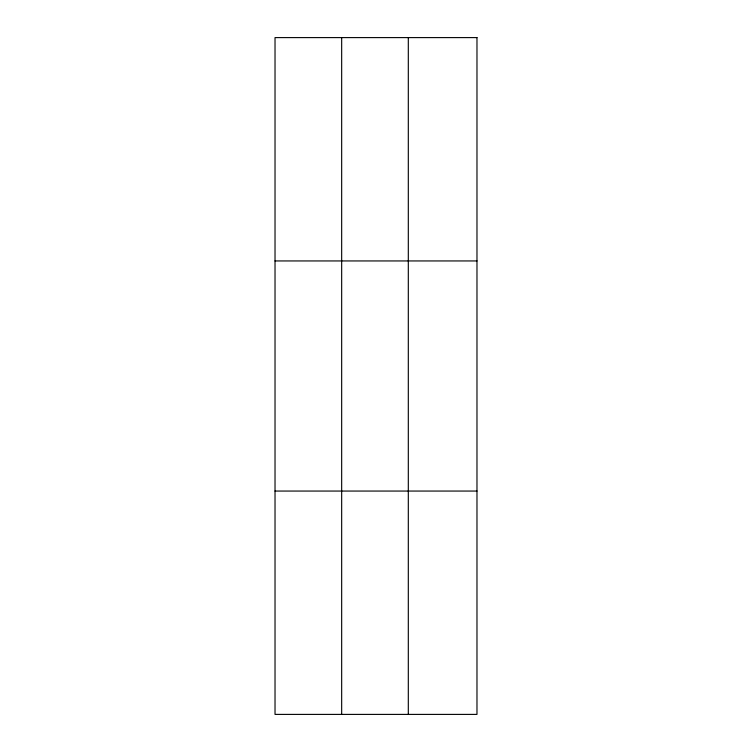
<?xml version="1.0" encoding="UTF-8"?>
<svg xmlns="http://www.w3.org/2000/svg" width="752" height="752" viewBox="0 0 752 752"><rect width="100%" height="100%" fill="white"/><g stroke="black" fill="none" stroke-linecap="round" stroke-linejoin="round"><path stroke-width="1.13" d="M408.308 37.6L408.308 714.4M275.025 260.944L476.975 260.944M275.025 491.056L476.975 491.056M341.671 37.6L341.671 714.4M476.975 37.6L476.975 714.4L275.025 714.4L275.025 37.6L476.975 37.6"/></g></svg>
